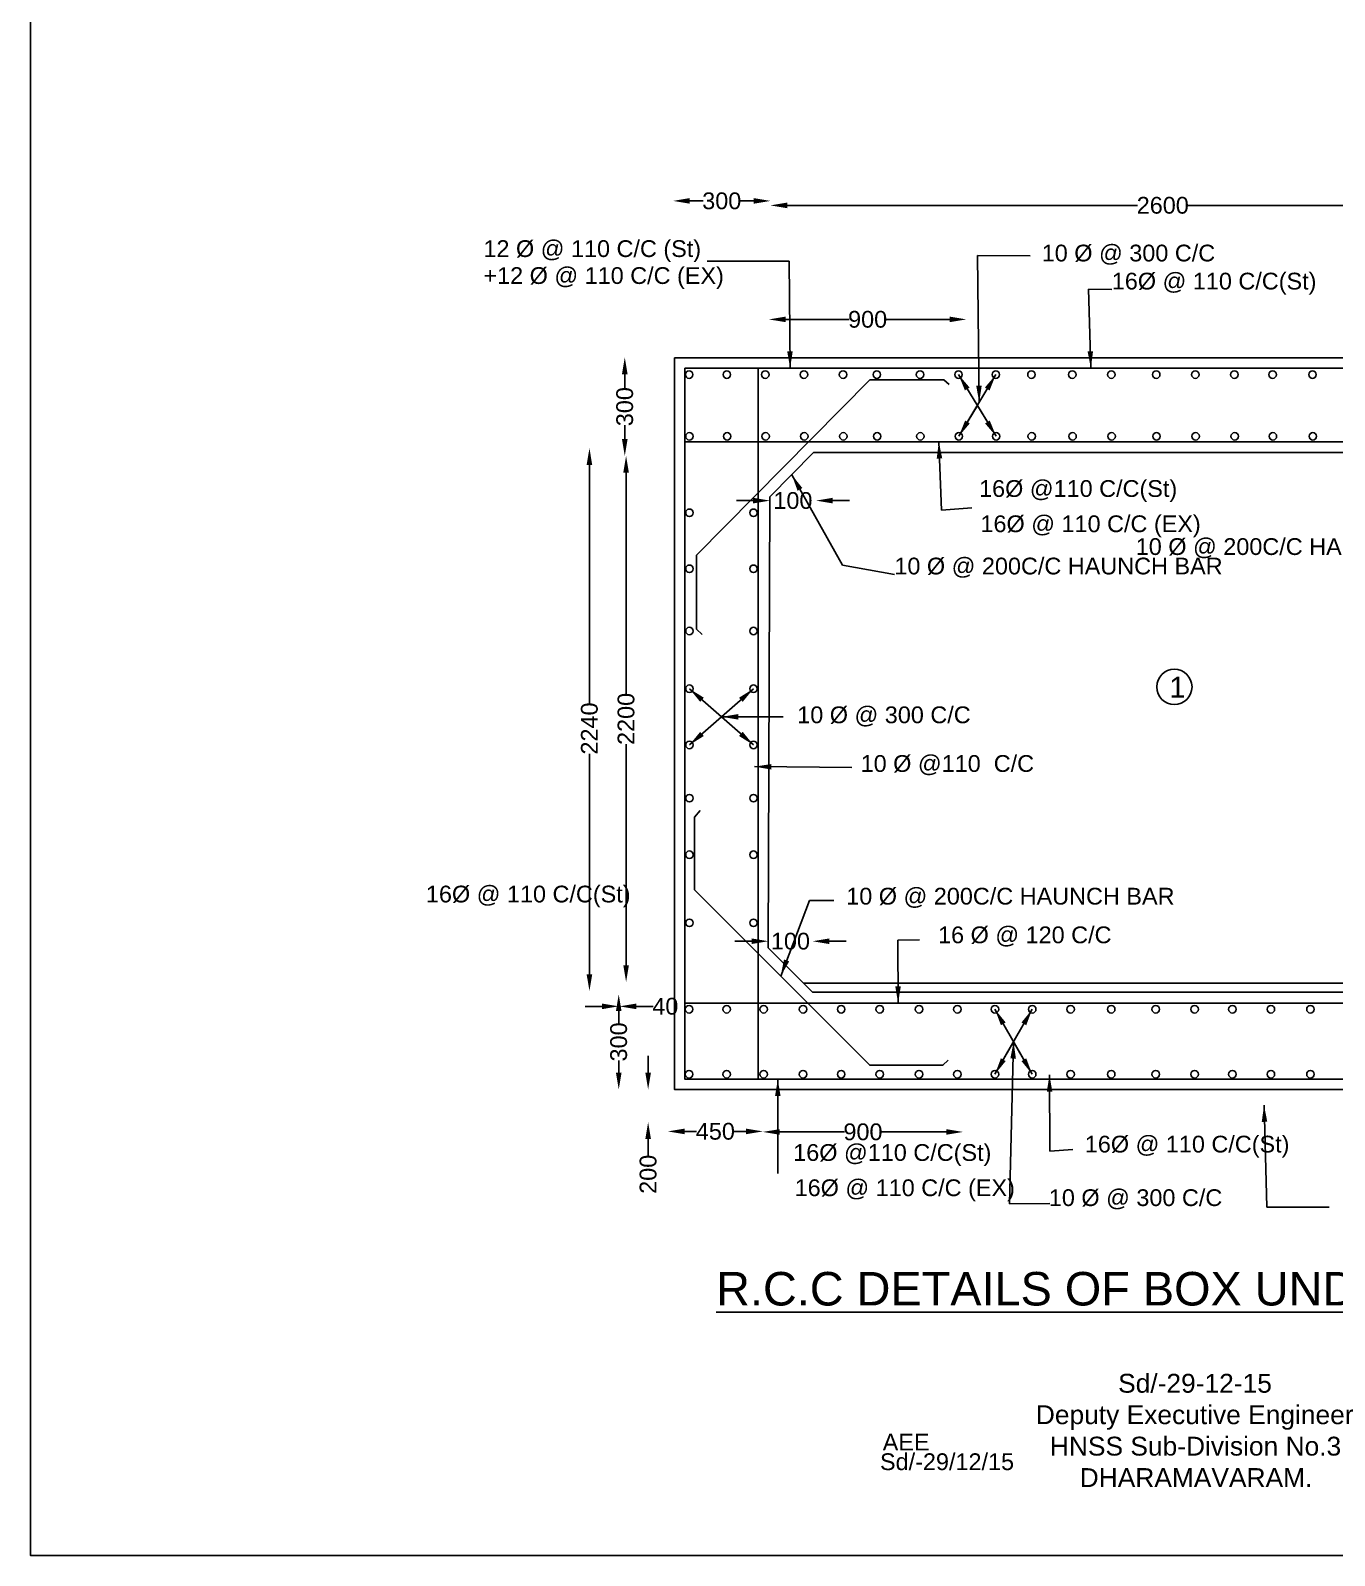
# Model space of a CAD drawing. Header units: millimetres. Extents: x 1711621 to 1731971, y 45609180 to 45623736.
# Drawn here: x 1711621 to 1717845, y 45609180 to 45616458 of the extents above; entities that cross this region are included whole.
import ezdxf

# ---------------------------------------------------------------- set-up
doc = ezdxf.new("R2010")
doc.units = ezdxf.units.MM
doc.header["$MEASUREMENT"] = 0
for name, color, linetype in [('DIMENSION', 7, 'Continuous'), ('DIMENSIONS', 7, 'Continuous'), ('DRAWING', 2, 'Continuous'), ('TEXT', 7, 'Continuous')]:
    doc.layers.add(name, color=color, linetype=linetype)
doc.styles.get("Standard").update_dxf_attribs({"font": 'arial.ttf', "height": 80})
doc.dimstyles.get("Standard").update_dxf_attribs({"dimtxt": 80, "dimasz": 80, "dimexe": 0.18, "dimexo": 0.0625, "dimgap": 0.09, "dimtad": 0, "dimdec": 0, "dimzin": 0, "dimdsep": 46, "dimtxsty": 'Standard', "dimcen": 0.09, "dimse1": 1, "dimse2": 1, "dimadec": 0, "dimazin": 0, "dimtfac": 1, "dimtdec": 0, "dimtofl": 0, "dimtmove": 0, "dimatfit": 3, "dimfxl": 1, "dimtolj": 1, "dimtzin": 0, "dimarcsym": 0})

# ---------------------------------------------------------------- blocks, each defined once
blk = doc.blocks.new('*D90')
at = {"layer": 'Defpoints', "color": 0, "transparency": 16777216}
for p in [(1714687.9, 45615621.7), (1715152.7, 45615644.5), (1715152.7, 45615614.1)]:
    blk.add_point(p, dxfattribs=at)
at = {"layer": 'DIMENSIONS', "color": 0, "lineweight": -2, "transparency": 16777216}
for p, q in [((1714767.9, 45615644.5), (1714832, 45615644.5)), ((1715072.7, 45615644.5), (1715008.6, 45615644.5))]:
    blk.add_line(p, q, dxfattribs=at)
at = {"layer": 'DIMENSIONS', "color": 0, "transparency": 16777216}
for points in [[(1714767.9, 45615657.9), (1714767.9, 45615631.2), (1714687.9, 45615644.5)], [(1715072.7, 45615657.9), (1715072.7, 45615631.2), (1715152.7, 45615644.5)]]:
    blk.add_solid(points, dxfattribs=at)
at = {"layer": 'DIMENSIONS', "color": 0, "transparency": 16777216, "insert": (1714920.3, 45615644.5), "char_height": 80, "attachment_point": 5}
blk.add_mtext('\\A1;300', dxfattribs=at)
blk = doc.blocks.new('*D91')
at = {"layer": 'Defpoints', "color": 0, "transparency": 16777216}
for p in [(1715152.7, 45615644.5), (1718897.3, 45615626.2), (1718897.3, 45615623.1)]:
    blk.add_point(p, dxfattribs=at)
at = {"layer": 'DIMENSIONS', "color": 0, "lineweight": -2, "transparency": 16777216}
for p, q in [((1715232.7, 45615623.1), (1716904.9, 45615623.1)), ((1718817.3, 45615623.1), (1717145.1, 45615623.1))]:
    blk.add_line(p, q, dxfattribs=at)
at = {"layer": 'DIMENSIONS', "color": 0, "transparency": 16777216}
for points in [[(1715232.7, 45615636.5), (1715232.7, 45615609.8), (1715152.7, 45615623.1)], [(1718817.3, 45615636.5), (1718817.3, 45615609.8), (1718897.3, 45615623.1)]]:
    blk.add_solid(points, dxfattribs=at)
at = {"layer": 'DIMENSIONS', "color": 0, "transparency": 16777216, "insert": (1717025, 45615623.1), "char_height": 80, "attachment_point": 5}
blk.add_mtext('\\A1;2600', dxfattribs=at)
blk = doc.blocks.new('*D109')
at = {"layer": 'Defpoints', "color": 0, "transparency": 16777216}
for p in [(1715116.5, 45611201.3), (1715116.5, 45611147.6), (1716072.1, 45611153.2)]:
    blk.add_point(p, dxfattribs=at)
at = {"layer": 'DIMENSIONS', "color": 0, "lineweight": -2, "transparency": 16777216}
for p, q in [((1715196.5, 45611201.3), (1715506, 45611201.3)), ((1715992.1, 45611201.3), (1715682.6, 45611201.3))]:
    blk.add_line(p, q, dxfattribs=at)
at = {"layer": 'DIMENSIONS', "color": 0, "transparency": 16777216}
for points in [[(1715196.5, 45611214.6), (1715196.5, 45611188), (1715116.5, 45611201.3)], [(1715992.1, 45611214.6), (1715992.1, 45611188), (1716072.1, 45611201.3)]]:
    blk.add_solid(points, dxfattribs=at)
at = {"layer": 'DIMENSIONS', "color": 0, "transparency": 16777216, "insert": (1715594.3, 45611201.3), "char_height": 80, "attachment_point": 5}
blk.add_mtext('\\A1;900', dxfattribs=at)
blk = doc.blocks.new('*D110')
at = {"layer": 'Defpoints', "color": 0, "transparency": 16777216}
for p in [(1714663, 45611215.6), (1714663, 45611203.9), (1715116.5, 45611201.3)]:
    blk.add_point(p, dxfattribs=at)
at = {"layer": 'DIMENSIONS', "color": 0, "lineweight": -2, "transparency": 16777216}
for p, q in [((1714743, 45611203.9), (1714799.8, 45611203.9)), ((1715036.5, 45611203.9), (1714979.7, 45611203.9))]:
    blk.add_line(p, q, dxfattribs=at)
at = {"layer": 'DIMENSIONS', "color": 0, "transparency": 16777216}
for points in [[(1714743, 45611217.2), (1714743, 45611190.5), (1714663, 45611203.9)], [(1715036.5, 45611217.2), (1715036.5, 45611190.5), (1715116.5, 45611203.9)]]:
    blk.add_solid(points, dxfattribs=at)
at = {"layer": 'DIMENSIONS', "color": 0, "transparency": 16777216, "insert": (1714889.8, 45611203.9), "char_height": 80, "attachment_point": 5}
blk.add_mtext('\\A1;450', dxfattribs=at)
blk = doc.blocks.new('*D111')
at = {"layer": 'Defpoints', "color": 0, "transparency": 16777216}
for p in [(1714440.8, 45611403.9), (1714435.6, 45611248.2), (1714569, 45611248.2)]:
    blk.add_point(p, dxfattribs=at)
at = {"layer": 'DIMENSIONS', "color": 0, "lineweight": -2, "transparency": 16777216}
for p, q in [((1714569, 45611483.9), (1714569, 45611563.9)), ((1714569, 45611168.2), (1714569, 45611088.2))]:
    blk.add_line(p, q, dxfattribs=at)
at = {"layer": 'DIMENSIONS', "color": 0, "transparency": 16777216}
for points in [[(1714555.7, 45611483.9), (1714582.3, 45611483.9), (1714569, 45611403.9)], [(1714555.7, 45611168.2), (1714582.3, 45611168.2), (1714569, 45611248.2)]]:
    blk.add_solid(points, dxfattribs=at)
at = {"layer": 'DIMENSIONS', "color": 0, "transparency": 16777216, "insert": (1714569, 45610999.1), "char_height": 80, "attachment_point": 5, "rotation": 90}
blk.add_mtext('\\A1;200', dxfattribs=at)
blk = doc.blocks.new('*D112')
at = {"layer": 'Defpoints', "color": 0, "transparency": 16777216}
for p in [(1714428.7, 45611857.8), (1714442.5, 45611857.8), (1714440.8, 45611403.9)]:
    blk.add_point(p, dxfattribs=at)
at = {"layer": 'DIMENSIONS', "color": 0, "lineweight": -2, "transparency": 16777216}
for p, q in [((1714428.7, 45611777.8), (1714428.7, 45611719.1)), ((1714428.7, 45611483.9), (1714428.7, 45611542.5))]:
    blk.add_line(p, q, dxfattribs=at)
at = {"layer": 'DIMENSIONS', "color": 0, "transparency": 16777216}
for points in [[(1714415.3, 45611777.8), (1714442, 45611777.8), (1714428.7, 45611857.8)], [(1714415.3, 45611483.9), (1714442, 45611483.9), (1714428.7, 45611403.9)]]:
    blk.add_solid(points, dxfattribs=at)
at = {"layer": 'DIMENSIONS', "color": 0, "transparency": 16777216, "insert": (1714428.7, 45611630.8), "char_height": 80, "attachment_point": 5, "rotation": 90}
blk.add_mtext('\\A1;300', dxfattribs=at)
blk = doc.blocks.new('*D113')
at = {"layer": 'Defpoints', "color": 0, "transparency": 16777216}
for p in [(1714463.8, 45614427.7), (1714466.9, 45614427.7), (1714452.9, 45611917)]:
    blk.add_point(p, dxfattribs=at)
at = {"layer": 'DIMENSIONS', "color": 0, "lineweight": -2, "transparency": 16777216}
for p, q in [((1714463.8, 45614347.7), (1714463.8, 45613292.5)), ((1714463.8, 45611997), (1714463.8, 45613052.3))]:
    blk.add_line(p, q, dxfattribs=at)
at = {"layer": 'DIMENSIONS', "color": 0, "transparency": 16777216}
for points in [[(1714450.5, 45614347.7), (1714477.2, 45614347.7), (1714463.8, 45614427.7)], [(1714450.5, 45611997), (1714477.2, 45611997), (1714463.8, 45611917)]]:
    blk.add_solid(points, dxfattribs=at)
at = {"layer": 'DIMENSIONS', "color": 0, "transparency": 16777216, "insert": (1714463.8, 45613172.4), "char_height": 80, "attachment_point": 5, "rotation": 90}
blk.add_mtext('\\A1;2200', dxfattribs=at)
blk = doc.blocks.new('*D114')
at = {"layer": 'Defpoints', "color": 0, "transparency": 16777216}
for p in [(1714457.5, 45614897.5), (1714476.2, 45614897.5), (1714466.9, 45614427.7)]:
    blk.add_point(p, dxfattribs=at)
at = {"layer": 'DIMENSIONS', "color": 0, "lineweight": -2, "transparency": 16777216}
for p, q in [((1714457.5, 45614817.5), (1714457.5, 45614750.9)), ((1714457.5, 45614507.7), (1714457.5, 45614574.3))]:
    blk.add_line(p, q, dxfattribs=at)
at = {"layer": 'DIMENSIONS', "color": 0, "transparency": 16777216}
for points in [[(1714444.2, 45614817.5), (1714470.9, 45614817.5), (1714457.5, 45614897.5)], [(1714444.2, 45614507.7), (1714470.9, 45614507.7), (1714457.5, 45614427.7)]]:
    blk.add_solid(points, dxfattribs=at)
at = {"layer": 'DIMENSIONS', "color": 0, "transparency": 16777216, "insert": (1714457.5, 45614662.6), "char_height": 80, "attachment_point": 5, "rotation": 90}
blk.add_mtext('\\A1;300', dxfattribs=at)
blk = doc.blocks.new('*D115')
at = {"layer": 'Defpoints', "color": 0, "transparency": 16777216}
for p in [(1714311.2, 45614464.5), (1714286.3, 45611873.3), (1714288.9, 45611873.3)]:
    blk.add_point(p, dxfattribs=at)
at = {"layer": 'DIMENSIONS', "color": 0, "lineweight": -2, "transparency": 16777216}
for p, q in [((1714288.9, 45614384.5), (1714288.9, 45613246.7)), ((1714288.9, 45611953.3), (1714288.9, 45613006.5))]:
    blk.add_line(p, q, dxfattribs=at)
at = {"layer": 'DIMENSIONS', "color": 0, "transparency": 16777216}
for points in [[(1714275.5, 45614384.5), (1714302.2, 45614384.5), (1714288.9, 45614464.5)], [(1714275.5, 45611953.3), (1714302.2, 45611953.3), (1714288.9, 45611873.3)]]:
    blk.add_solid(points, dxfattribs=at)
at = {"layer": 'DIMENSIONS', "color": 0, "transparency": 16777216, "insert": (1714288.9, 45613126.6), "char_height": 80, "attachment_point": 5, "rotation": 90}
blk.add_mtext('\\A1;2240', dxfattribs=at)
blk = doc.blocks.new('*D116')
at = {"layer": 'Defpoints', "color": 0, "transparency": 16777216}
for p in [(1714432.2, 45611947.5), (1714428.7, 45611857.8), (1714432.2, 45611800.7)]:
    blk.add_point(p, dxfattribs=at)
at = {"layer": 'DIMENSIONS', "color": 0, "lineweight": -2, "transparency": 16777216}
for p, q in [((1714348.7, 45611800.7), (1714268.7, 45611800.7)), ((1714512.2, 45611800.7), (1714592.2, 45611800.7))]:
    blk.add_line(p, q, dxfattribs=at)
at = {"layer": 'DIMENSIONS', "color": 0, "transparency": 16777216}
for points in [[(1714348.7, 45611814), (1714348.7, 45611787.3), (1714428.7, 45611800.7)], [(1714512.2, 45611814), (1714512.2, 45611787.3), (1714432.2, 45611800.7)]]:
    blk.add_solid(points, dxfattribs=at)
at = {"layer": 'DIMENSIONS', "color": 0, "transparency": 16777216, "insert": (1714651.1, 45611800.7), "char_height": 80, "attachment_point": 5}
blk.add_mtext('\\A1;40', dxfattribs=at)
blk = doc.blocks.new('*D117')
at = {"layer": 'Defpoints', "color": 0, "transparency": 16777216}
for p in [(1715142.6, 45612120.3), (1715353.8, 45612111.4), (1715353.8, 45612111.4)]:
    blk.add_point(p, dxfattribs=at)
at = {"layer": 'DIMENSIONS', "color": 0, "lineweight": -2, "transparency": 16777216}
for p, q in [((1715062.6, 45612111.4), (1714982.6, 45612111.4)), ((1715433.8, 45612111.4), (1715513.8, 45612111.4))]:
    blk.add_line(p, q, dxfattribs=at)
at = {"layer": 'DIMENSIONS', "color": 0, "transparency": 16777216}
for points in [[(1715062.6, 45612124.7), (1715062.6, 45612098), (1715142.6, 45612111.4)], [(1715433.8, 45612124.7), (1715433.8, 45612098), (1715353.8, 45612111.4)]]:
    blk.add_solid(points, dxfattribs=at)
at = {"layer": 'DIMENSIONS', "color": 0, "transparency": 16777216, "insert": (1715248.2, 45612111.4), "char_height": 80, "attachment_point": 5}
blk.add_mtext('\\A1;100', dxfattribs=at)
blk = doc.blocks.new('*D118')
at = {"layer": 'Defpoints', "color": 0, "transparency": 16777216}
for p in [(1715369.6, 45614214.2), (1715150.2, 45614204.9), (1715369.6, 45614198.7)]:
    blk.add_point(p, dxfattribs=at)
at = {"layer": 'DIMENSIONS', "color": 0, "lineweight": -2, "transparency": 16777216}
for p, q in [((1715070.2, 45614214.2), (1714990.2, 45614214.2)), ((1715449.6, 45614214.2), (1715529.6, 45614214.2))]:
    blk.add_line(p, q, dxfattribs=at)
at = {"layer": 'DIMENSIONS', "color": 0, "transparency": 16777216}
for points in [[(1715070.2, 45614227.6), (1715070.2, 45614200.9), (1715150.2, 45614214.2)], [(1715449.6, 45614227.6), (1715449.6, 45614200.9), (1715369.6, 45614214.2)]]:
    blk.add_solid(points, dxfattribs=at)
at = {"layer": 'DIMENSIONS', "color": 0, "transparency": 16777216, "insert": (1715259.9, 45614214.2), "char_height": 80, "attachment_point": 5}
blk.add_mtext('\\A1;100', dxfattribs=at)
blk = doc.blocks.new('*D119')
at = {"layer": 'Defpoints', "color": 0, "transparency": 16777216}
for p in [(1715145.4, 45615080.5), (1716087.6, 45615079), (1716087.6, 45615070.3)]:
    blk.add_point(p, dxfattribs=at)
at = {"layer": 'DIMENSIONS', "color": 0, "lineweight": -2, "transparency": 16777216}
for p, q in [((1715225.4, 45615079), (1715528.2, 45615079)), ((1716007.6, 45615079), (1715704.8, 45615079))]:
    blk.add_line(p, q, dxfattribs=at)
at = {"layer": 'DIMENSIONS', "color": 0, "transparency": 16777216}
for points in [[(1715225.4, 45615092.4), (1715225.4, 45615065.7), (1715145.4, 45615079)], [(1716007.6, 45615092.4), (1716007.6, 45615065.7), (1716087.6, 45615079)]]:
    blk.add_solid(points, dxfattribs=at)
at = {"layer": 'DIMENSIONS', "color": 0, "transparency": 16777216, "insert": (1715616.5, 45615079), "char_height": 80, "attachment_point": 5}
blk.add_mtext('\\A1;900', dxfattribs=at)

msp = doc.modelspace()

# ---------------------------------------------------------------- linework, layer by layer
at = {"layer": 'DIMENSIONS', "color": 0}
msp.add_lwpolyline([(1731914.9, 45609179.9), (1711621.4, 45609179.9), (1711621.4, 45623735.6), (1731914.9, 45623735.6)], close=True, dxfattribs=at)
msp.add_circle((1717080.4, 45613325.3), 84.2, dxfattribs=at)
at = {"layer": 'DRAWING', "color": 0}
for points in [[(1714695.6, 45614895.6), (1723551.8, 45614895.6), (1723551.8, 45611403.8), (1714695.6, 45611403.8)], [(1714744.3, 45614846.9), (1723503.1, 45614846.9), (1723503.1, 45611452.5), (1714744.3, 45611452.5)]]:
    msp.add_lwpolyline(points, close=True, dxfattribs=at)
for points in [[(1715093.7, 45614846.9), (1715093.7, 45611452.5)], [(1714826.6, 45613574.5), (1714800, 45613601.4), (1714800, 45613953.7), (1715626.8, 45614790.1), (1715980.8, 45614790.1), (1716006.4, 45614768.3)], [(1714744.3, 45614495.2), (1723503.1, 45614495.2)], [(1715150.3, 45614231.5), (1715358.6, 45614443.7), (1718698.8, 45614443.7), (1718902.5, 45614233.9), (1718902.5, 45612083.3), (1718694.4, 45611868.9), (1715353.5, 45611868.9), (1715142.5, 45612080.5), (1715150.3, 45614231.5)], [(1714818, 45612735.1), (1714790.9, 45612704), (1714790.9, 45612356.1), (1715626.7, 45611519.2), (1715975.5, 45611519.2), (1716001.3, 45611543.6)], [(1715311.3, 45611911.2), (1718735.5, 45611911.2)], [(1714744.3, 45611815.6), (1723503.1, 45611815.6)]]:
    msp.add_lwpolyline(points, dxfattribs=at)
for centre in [(1714764.6, 45614815.4), (1714944.7, 45614815.4), (1715128.1, 45614815.4), (1715312.7, 45614815.4), (1715499.2, 45614815.4), (1715660.6, 45614815.4), (1715866.6, 45614815.4), (1716050.3, 45614815.4), (1716228.5, 45614815.4), (1716398.3, 45614815.4), (1716593.1, 45614815.4), (1716779.6, 45614815.4), (1716993.9, 45614815.4), (1717180.4, 45614815.4), (1717366.9, 45614815.4), (1717549.2, 45614815.4), (1717739.8, 45614815.4), (1714766.1, 45614521), (1714946.1, 45614521), (1715129.6, 45614521), (1715314.1, 45614521), (1715500.6, 45614521), (1715662.1, 45614521), (1715868, 45614521), (1716051.7, 45614521), (1716229.9, 45614521), (1716399.7, 45614521), (1716594.5, 45614521), (1716781, 45614521), (1716995.3, 45614521), (1717181.8, 45614521), (1717368.3, 45614521), (1717550.6, 45614521), (1717741.2, 45614521), (1714766.1, 45614156.2), (1715071.7, 45614156.2), (1714766.1, 45613888.9), (1715071.7, 45613888.9), (1714766.1, 45613591.9), (1715071.7, 45613591.9), (1714766.1, 45613316.5), (1715071.7, 45613316.5), (1714766.1, 45613048), (1715071.7, 45613048), (1714766.1, 45612794.2), (1715071.7, 45612794.2), (1714766.1, 45612524.3), (1715071.7, 45612524.3), (1714766.1, 45612199.1), (1715071.7, 45612199.1), (1714764.3, 45611786.5), (1714943.7, 45611786.5), (1715120.3, 45611786.5), (1715308.2, 45611786.5), (1715490.4, 45611786.5), (1715674.1, 45611786.5), (1715862, 45611786.5), (1716044.7, 45611786.5), (1716224.1, 45611786.5), (1716402, 45611786.5), (1716585.2, 45611786.5), (1716779, 45611786.5), (1716991.3, 45611786.5), (1717176.9, 45611786.5), (1717357.4, 45611786.5), (1717541.1, 45611786.5), (1717729.8, 45611786.5), (1714764.3, 45611476.6), (1714943.7, 45611476.6), (1715120.3, 45611476.6), (1715308.2, 45611476.6), (1715490.4, 45611476.6), (1715674.1, 45611476.6), (1715862, 45611476.6), (1716044.7, 45611476.6), (1716224.1, 45611476.6), (1716402, 45611476.6), (1716585.2, 45611476.6), (1716779, 45611476.6), (1716991.3, 45611476.6), (1717176.9, 45611476.6), (1717357.4, 45611476.6), (1717541.1, 45611476.6), (1717729.8, 45611476.6)]:
    msp.add_circle(centre, 17.9, dxfattribs=at)

# ---------------------------------------------------------------- texts
at = {"layer": 'DIMENSION', "color": 0}
for s, p in [('AEE', (1715688.5, 45609681.1)), ('Sd/-29/12/15', (1715675.5, 45609587.5))]:
    msp.add_text(s, height=80, dxfattribs=at).set_placement(p)
at = {"layer": 'DIMENSION', "color": 0, "insert": (1716333.2, 45610046.8), "char_height": 90, "width": 1680.775, "attachment_point": 1}
msp.add_mtext('\\pi478.79;Sd/-{\\A1;29-12-15\\P\\pi86.069;Deputy Executive Engineer  \\P\\pi153.02;HNSS Sub-Division No.3 \\P\\pi295.32;DHARAMAVARAM.}', dxfattribs=at)
at = {"layer": 'DIMENSIONS', "color": 0}
msp.add_text('1', height=100, dxfattribs=at).set_placement((1717056.1, 45613273.3))
at = {"layer": 'TEXT', "color": 0}
for s, height, p in [('12 Ø @ 110 C/C (St)', 80, (1713782.9, 45615376.8)), ('10 Ø @ 300 C/C', 80, (1716447.4, 45615355.7)), ('+12 Ø @ 110 C/C (EX)', 80, (1713782.9, 45615248.2)), ('16Ø @ 110 C/C(St)', 80, (1716781.8, 45615221.8)), ('16Ø @110 C/C(St)', 80, (1716148.3, 45614231.9)), ('16Ø @ 110 C/C (EX)', 80, (1716155, 45614063.7)), ('10 Ø @ 200C/C HAUNCH BAR', 80, (1716896.1, 45613954.8)), ('10 Ø @ 200C/C HAUNCH BAR', 80, (1715744.1, 45613862)), ('10 Ø @ 300 C/C', 80, (1715280.6, 45613151.9)), ('10 Ø @110  C/C', 80, (1715583.1, 45612919.6)), ('16Ø @ 110 C/C(St)', 80, (1713508.4, 45612296.6)), ('10 Ø @ 200C/C HAUNCH BAR', 80, (1715514.5, 45612286.4)), ('16 Ø @ 120 C/C', 80, (1715952.6, 45612101.8)), ('16Ø @ 110 C/C(St)', 80, (1716653, 45611103.2)), ('16Ø @110 C/C(St)', 80, (1715261.4, 45611063.1)), ('16Ø @ 110 C/C (EX)', 80, (1715268.1, 45610894.9)), ('10 Ø @ 300 C/C', 80, (1716481.3, 45610847.6)), ('%%UR.C.C DETAILS OF BOX UNDER EARTH EARTH BANK (2 VENTS OF 2.60 M X 2.20 M)', 160, (1714893.5, 45610373))]:
    msp.add_text(s, height=height, dxfattribs=at).set_placement(p)

# ---------------------------------------------------------------- dimensions: what is measured, and where the dimension line sits
at = {"layer": 'DIMENSIONS', "color": 0}
for base, p1, p2, text, picture, middle in [((1715152.7, 45615644.5), (1714687.9, 45615621.7), (1715152.7, 45615614.1), '300', '*D90', (1714920.3, 45615644.5)), ((1718897.3, 45615623.1), (1715152.7, 45615644.5), (1718897.3, 45615626.2), '2600', '*D91', (1717025, 45615623.1)), ((1716087.6, 45615079), (1715145.4, 45615080.5), (1716087.6, 45615070.3), '900', '*D119', (1715616.5, 45615079)), ((1715369.6, 45614214.2), (1715150.2, 45614204.9), (1715369.6, 45614198.7), '100', '*D118', (1715259.9, 45614214.2)), ((1715353.8, 45612111.4), (1715142.6, 45612120.3), (1715353.8, 45612111.4), '100', '*D117', (1715248.2, 45612111.4)), ((1714432.2, 45611800.7), (1714428.7, 45611857.8), (1714432.2, 45611947.5), '40', '*D116', (1714651.1, 45611800.7)), ((1714663, 45611203.9), (1715116.5, 45611201.3), (1714663, 45611215.6), '450', '*D110', (1714889.8, 45611203.9)), ((1715116.5, 45611201.3), (1716072.1, 45611153.2), (1715116.5, 45611147.6), '900', '*D109', (1715594.3, 45611201.3))]:
    dim = msp.add_linear_dim(base=base, p1=p1, p2=p2, text=text, dimstyle='Standard', dxfattribs=at)
    dim.commit()
    dim.dimension.update_dxf_attribs({"geometry": picture, "text_midpoint": middle})
for base, p1, p2, text, picture, middle in [((1714457.5, 45614897.5), (1714466.9, 45614427.7), (1714476.2, 45614897.5), '300', '*D114', (1714457.5, 45614662.6)), ((1714463.8, 45614427.7), (1714452.9, 45611917), (1714466.9, 45614427.7), '2200', '*D113', (1714463.8, 45613172.4)), ((1714428.7, 45611857.8), (1714440.8, 45611403.9), (1714442.5, 45611857.8), '300', '*D112', (1714428.7, 45611630.8)), ((1714569, 45611248.2), (1714440.8, 45611403.9), (1714435.6, 45611248.2), '200', '*D111', (1714569, 45610999.1))]:
    dim = msp.add_linear_dim(base=base, p1=p1, p2=p2, angle=90, text=text, dimstyle='Standard', dxfattribs=at)
    dim.commit()
    dim.dimension.update_dxf_attribs({"geometry": picture, "text_midpoint": middle})
dim = msp.add_linear_dim(base=(1714288.9, 45611873.3), p1=(1714311.2, 45614464.5), p2=(1714286.3, 45611873.3), angle=90, text='2240', dimstyle='Standard', dxfattribs=at)
dim.commit()
dim.dimension.update_dxf_attribs({"geometry": '*D115', "text_midpoint": (1714288.9, 45613126.6), "dimtype": 160})

# ---------------------------------------------------------------- leaders
for points in [[(1716148.9, 45614682.9), (1716140.3, 45615383.2), (1716392.2, 45615382)], [(1715246.6, 45614846.9), (1715242.2, 45615357.6), (1714850.2, 45615357.4)], [(1716681.8, 45614846.9), (1716670, 45615223.7), (1716781.8, 45615221.8)], [(1715956.2, 45614495.2), (1715969.1, 45614168.8), (1716113.6, 45614179.1)], [(1715254.5, 45614337.6), (1715496.8, 45613905.9), (1715744.1, 45613862)], [(1714918.9, 45613182.3), (1715213.6, 45613182.3)], [(1715076.9, 45612944.7), (1715541.8, 45612940.1)], [(1715201.5, 45611944.9), (1715338.3, 45612306.4), (1715455.8, 45612306.4)], [(1715761.9, 45611815.6), (1715760.8, 45612116.4), (1715864.8, 45612118.7)], [(1716313, 45611631.6), (1716293.2, 45610858.4), (1716486.3, 45610859.6)], [(1715187.8, 45611452.5), (1715187.8, 45611002.4)], [(1716484.4, 45611473.3), (1716486.3, 45611109.1), (1716595.1, 45611116.7)], [(1717508.4, 45611329.4), (1717521.7, 45610842), (1717819, 45610842)]]:
    msp.add_leader(points, dimstyle='Standard', override={"dimgap": 0.09, "dimtad": 0}, dxfattribs=at)
at = {"layer": 'DRAWING', "color": 0}
for points in [[(1716050.3, 45614815.4), (1716229.9, 45614521)], [(1716228.5, 45614815.4), (1716051.7, 45614521)], [(1716051.7, 45614521), (1716140.1, 45614668.2)], [(1716229.9, 45614521), (1716140.1, 45614668.2)], [(1714766.1, 45613048), (1715071.7, 45613316.5)], [(1714766.1, 45613316.5), (1715071.7, 45613048)], [(1715071.7, 45613316.5), (1714918.9, 45613182.3)], [(1715071.7, 45613048), (1714918.9, 45613182.3)], [(1716402, 45611786.5), (1716224.1, 45611476.6)], [(1716224.1, 45611786.5), (1716402, 45611476.6)], [(1716224.1, 45611476.6), (1716313, 45611631.6)], [(1716402, 45611476.6), (1716313, 45611631.6)]]:
    msp.add_leader(points, dimstyle='Standard', override={"dimgap": 0.09, "dimtad": 0}, dxfattribs=at)

doc.saveas('drawing.dxf')
